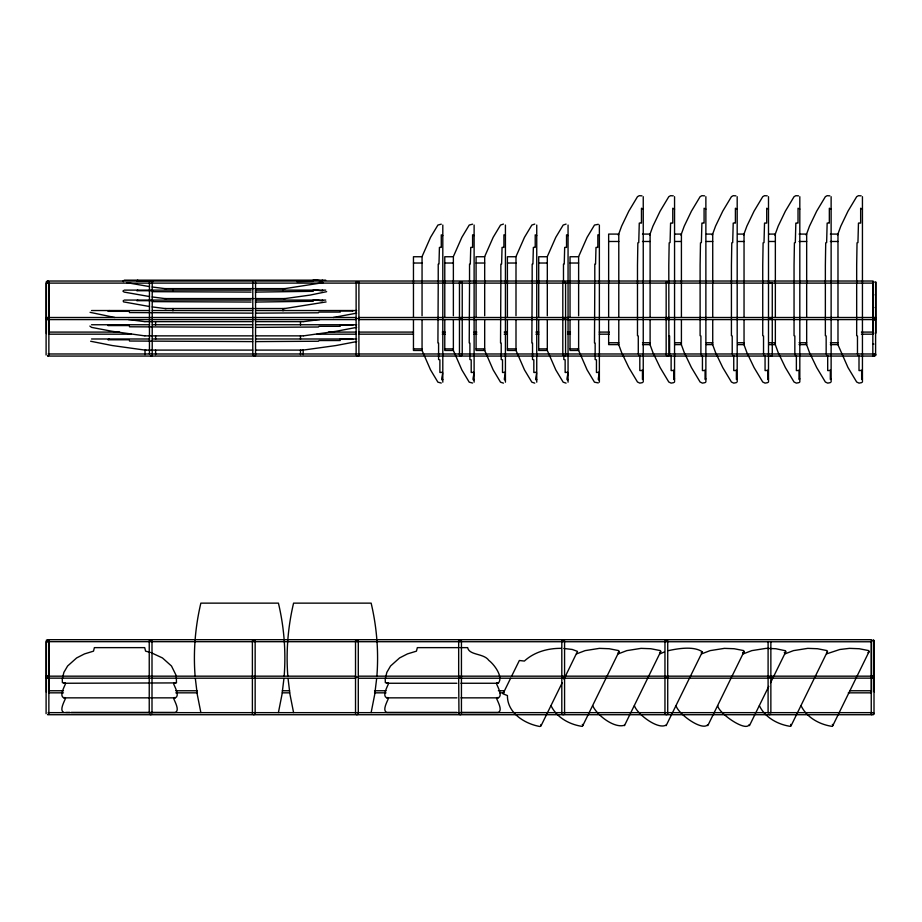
<?xml version="1.0" encoding="UTF-8"?>
<svg xmlns="http://www.w3.org/2000/svg" width="922" height="922" viewBox="0 0 922 922"><rect width="100%" height="100%" fill="white"/><g stroke="black" fill="none" stroke-linecap="round" stroke-linejoin="round"><path stroke-width="1.38" d="M624.54 725.199C614.686 728.749 596.983 715.495 592.731 705.71M284.16 676.16C286.062 651.716 284.08 626.995 278.421 603.138L200.858 603.138C195.199 626.995 193.205 651.716 195.107 676.16M376.879 676.16C378.781 651.716 376.787 626.995 371.14 603.138L293.576 603.138C287.918 626.995 285.924 651.716 287.825 676.16M283.907 678.776L282.005 694.416L278.421 712.568M376.625 678.776L374.724 694.416L371.14 712.568M510.627 678.235L502.974 693.817L507.434 695.545C507.123 712.741 524.445 723.678 539.612 726.455C540.58 726.559 541.79 725.384 540.857 724.554M563.953 679.203L577.483 651.393L572.285 649.468L563.849 648.454M551.056 705.71C556.623 717.489 569.508 724.508 581.92 726.34C582.854 726.167 583.246 724.842 582.301 724.381M582.785 725.66L619.158 651.393L618.593 650.575L609.177 648.731L599.404 648.362L585.124 650.621L576.538 653.894M624.448 725.66L660.832 651.393L660.267 650.575L650.84 648.731L641.078 648.362L626.799 650.621L618.201 653.894M634.405 705.71C637.39 714.527 658.492 730.166 666.157 724.969M666.122 725.66L702.403 651.854C694.012 645.965 678.707 648.385 668.473 650.621M676.068 705.71C678.062 713.847 702.068 731.307 707.716 724.75M707.796 725.66L744.169 651.393L743.605 650.575L734.189 648.731L724.415 648.362L710.136 650.621L701.55 653.894M717.742 705.71C718.526 713.225 746.036 732.379 749.206 724.554M770.538 682.787L785.751 651.854L785.498 650.748L775.851 648.731L766.09 648.362L751.81 650.621L743.213 653.894M759.405 705.71C764.983 717.489 777.857 724.508 790.269 726.34C791.214 726.167 791.595 724.842 790.661 724.381M791.134 725.66L827.507 651.393L826.942 650.575L817.526 648.731L807.753 648.362L793.485 650.621L784.887 653.894M801.08 705.71C806.646 717.489 819.531 724.508 831.944 726.34C832.877 726.167 833.269 724.842 832.324 724.381M832.797 725.66L869.181 651.393L868.616 650.575L859.2 648.731L849.427 648.362L839.781 649.503L826.561 653.894M422.057 256.581L430.551 237.323L437.915 225.049L441.281 224.173M453.37 256.581L461.853 237.323L469.229 225.049L472.594 224.173M484.684 256.581L493.166 237.323L500.542 225.049L503.458 224.092M515.997 256.581L524.48 237.323L531.856 225.049L534.772 224.092M547.311 256.581L555.793 237.323L563.169 225.049L566.085 224.092M578.624 256.581L587.107 237.323L594.483 225.049L598.286 224.323M618.316 235.179L621.601 226.178L628.792 211.184L637.482 196.697L639.269 195.683L641.977 195.844M649.63 235.179L652.914 226.178L660.106 211.184L668.796 196.697L670.582 195.683L673.291 195.844M680.943 235.179L684.228 226.178L691.419 211.184L700.109 196.697L701.896 195.683L704.604 195.844M712.257 235.179L715.541 226.178L722.733 211.184L731.423 196.697L733.209 195.683L735.917 195.844M743.57 235.179L746.855 226.178L754.046 211.184L762.736 196.697L764.522 195.683L767.231 195.844M774.883 235.179L778.168 226.178L785.36 211.184L794.049 196.697L795.836 195.683L798.544 195.844M806.197 235.179L809.481 226.178L816.673 211.184L825.363 196.697L827.149 195.683L829.858 195.844M837.51 235.179L840.795 226.178L847.986 211.184L856.676 196.697L858.463 195.683L861.171 195.844M511.687 676.08L519.351 660.498L524.388 661.062C534.287 651.912 548.152 648.131 561.406 648.362M541.11 725.66L562.19 682.787M749.459 725.66L768.775 686.371M65.508 683.698C64.379 686.925 59.008 695.949 63.814 697.85L175.272 697.85C180.09 695.949 174.719 686.925 173.59 683.698M65.508 698.288C64.379 701.515 59.008 710.539 63.814 712.441M388.45 683.698C387.321 686.925 381.95 695.949 386.756 697.85L456.909 697.85M388.45 698.288C387.321 701.515 381.95 710.539 386.756 712.441L456.909 712.441M619.065 651.854L618.213 652.534M660.74 651.854L659.564 652.615M702.403 651.854L701.239 652.615M744.077 651.854L742.579 652.661M785.751 651.854L784.253 652.661M827.414 651.854L826.561 652.534M869.089 651.854L867.925 652.615M296.884 281.706L313.296 281.348C310.599 277.361 325.12 282.824 322.308 280.161M873.238 714.723L874.298 713.686L873.238 712.648M874.84 356.065L875.9 355.016L874.84 353.979M46.1 318.563L47.16 317.537M46.1 677.232L47.16 676.195M123.318 280.599L123.318 281.706M123.318 290.557L123.029 291.306L124.251 292.113L149.502 296.55M123.318 300.514L123.318 301.632M442.802 379.507C439.575 382.215 444.853 370.114 441.281 372.407A3.884 3.469 0 0 1 439.886 372.476L439.886 359.845L438.584 359.534L438.584 343.157L437.915 342.892L438.227 283.204M474.115 379.507C470.888 382.215 476.167 370.114 472.594 372.407A3.884 3.469 0 0 1 471.2 372.476L471.2 359.845L469.897 359.534L469.897 343.157L469.229 342.892L469.54 283.204M505.429 379.507C502.202 382.215 507.48 370.114 503.908 372.407A3.884 3.469 0 0 1 502.513 372.476L502.513 359.845L501.211 359.534L501.211 343.157L500.542 342.892L500.853 283.204M536.742 379.507C533.515 382.215 538.794 370.114 535.221 372.407A3.884 3.469 0 0 1 533.826 372.476L533.826 359.845L532.524 359.534L532.524 343.157L531.856 342.892L532.167 283.204M568.056 379.507C564.829 382.215 570.107 370.114 566.534 372.407A3.884 3.469 0 0 1 565.14 372.476L565.14 359.845L563.838 359.534L563.838 355.443M599.369 379.507C596.142 382.215 601.421 370.114 597.848 372.407A3.884 3.469 0 0 1 596.453 372.476L596.453 359.845L595.151 359.534L595.151 343.157L594.483 342.892L594.794 283.204M643.245 378.85L642.45 379.449L642.45 370.125L641.458 370.471A4.587 4.091 0 0 1 639.81 370.563L639.81 355.662L638.75 355.466M674.558 378.85L673.763 379.449L673.763 370.125L672.772 370.471A4.587 4.091 0 0 1 671.124 370.563L671.124 355.662L670.063 355.466M705.872 378.85L705.076 379.449L705.076 370.125L704.085 370.471A4.587 4.091 0 0 1 702.437 370.563L702.437 355.662L701.377 355.466M737.185 378.85L736.39 379.449L736.39 370.125L735.399 370.471A4.587 4.091 0 0 1 733.751 370.563L733.751 355.662L732.69 355.466M768.499 378.85L767.703 379.449L767.703 370.125L766.712 370.471A4.587 4.091 0 0 1 765.064 370.563L765.064 355.662L764.004 355.466M799.812 378.85L799.017 379.449L799.017 370.125L798.026 370.471A4.587 4.091 0 0 1 796.378 370.563L796.378 355.662L795.317 355.466M831.125 378.85L830.33 379.449L830.33 370.125L829.339 370.471A4.587 4.091 0 0 1 827.691 370.563L827.691 355.662L826.631 355.466M862.439 378.85L861.644 379.449L861.644 370.125L860.652 370.471A4.587 4.091 0 0 1 859.004 370.563L859.004 355.662L857.944 355.466M65.22 682.729L62.408 682.729L62.258 679.099L63.895 672.345L67.606 666.007L76.63 657.939L84.536 653.894L93.502 651.163L94.39 647.636L144.708 647.636L145.584 651.163L150.182 652.35M388.174 682.729L385.35 682.729L385.212 679.099L386.848 672.345L390.548 666.007L399.572 657.939L407.478 653.894L416.444 651.163L417.332 647.636L458.983 647.636M326.665 291.675L309.999 295.109L283.907 298.728M65.013 697.505L63.814 697.85M387.955 697.505L386.756 697.85M642.45 382.63L639.81 383.126L637.482 382.008L628.792 367.521L621.601 352.527L618.316 343.526M673.763 382.63L671.124 383.126L668.796 382.008L660.106 367.521L652.914 352.527L649.63 343.526M705.076 382.63L702.437 383.126L700.109 382.008L691.419 367.521L684.228 352.527L680.943 343.526M736.39 382.63L733.751 383.126L731.423 382.008L722.733 367.521L715.541 352.527L712.257 343.526M767.703 382.63L765.064 383.126L762.736 382.008L754.046 367.521L746.855 352.527L743.57 343.526M799.017 382.63L796.378 383.126L794.049 382.008L785.36 367.521L778.168 352.527L774.883 343.526M830.33 382.63L827.691 383.126L825.363 382.008L816.673 367.521L809.481 352.527L806.197 343.526M861.644 382.63L859.004 383.126L856.676 382.008L847.986 367.521L837.983 344.816M659.875 653.894L664.047 652.096M137.747 280.161L136.779 280.772L152.971 280.772L153.098 281.706M137.747 290.119L136.779 290.73L152.971 290.73L153.098 291.675L251.072 292.113M109.292 310.53L108.024 311.336L129.322 311.336L129.495 312.57L252.686 313.146M137.747 300.076L136.779 300.687L152.971 300.687L153.098 301.632L251.072 302.07M109.292 324.751L108.024 325.57L129.322 325.57L129.495 326.791L252.686 327.379M109.292 338.985L108.024 339.792L129.322 339.792L129.495 341.025L252.686 341.601M326.1 301.943L283.907 308.686M598.286 382.907L594.483 382.181L587.107 369.895L578.152 349.334M150.505 356.065L152.211 355.662M253.838 356.065L255.555 355.662M357.183 356.065L358.9 355.662M563.872 356.065L565.578 355.662M667.217 356.065L668.923 355.662M770.55 356.065L772.267 355.662M150.298 714.723L152.003 714.331M253.446 714.723L255.152 714.331M356.584 714.723L358.289 714.331M562.869 714.723L564.575 714.331M666.018 714.723L667.724 714.331M769.155 714.723L770.861 714.331M48.105 281.083L46.388 281.475L46.388 333.568M48.105 639.741L46.388 640.133L46.388 692.238M323.115 282.651L283.907 288.77M356.653 313.146L333.257 317.502M356.653 327.379L335.942 331.321L303.442 335.862M356.653 341.601L335.942 345.543L302.07 350.256M441.281 383.045L437.915 382.181L430.551 369.895L421.585 349.334M472.594 383.045L469.229 382.181L461.853 369.895L452.898 349.334M319.842 319.542L303.442 321.64M63.814 683.26L176.471 682.914L176.275 675.688L171.48 666.007L162.456 657.939L151.277 652.741M460.942 683.26L498.226 683.26C503.723 677.255 494.457 664.647 488.833 660.383C483.796 653.11 469.171 655.507 467.65 647.636L460.285 647.636M460.942 697.85L498.226 697.85C503.032 695.949 497.661 686.925 496.532 683.698M503.458 383.126L500.542 382.181L493.166 369.895L484.211 349.334M534.772 383.126L531.856 382.181L524.48 369.895L515.525 349.334M566.085 383.126L563.169 382.181L555.793 369.895L546.838 349.334M642.496 234.084L650.102 234.084L650.102 316.984M675.077 234.084L681.416 234.084L681.416 316.984M706.39 234.084L712.729 234.084L712.729 316.984M737.704 234.084L744.042 234.084L744.042 316.984M769.017 234.084L775.356 234.084L775.356 316.984M799.063 234.084L806.669 234.084L806.669 316.984M830.376 234.084L837.983 234.084L837.983 316.984M608.647 241.483L618.789 241.483M642.496 241.483L650.102 241.483M675.077 241.483L681.416 241.483M706.39 241.483L712.729 241.483M737.704 241.483L744.042 241.483M769.017 241.483L775.356 241.483M799.063 241.483L806.669 241.483M830.376 241.483L837.983 241.483M413.459 263.024L422.057 263.024M444.773 263.024L453.37 263.024M476.086 263.024L484.684 263.024M507.4 263.024L515.997 263.024M538.713 263.024L547.311 263.024M570.027 263.024L578.624 263.024M124.251 280.161L325.743 280.161M873.134 281.026L47.633 281.026L47.633 283.112L873.134 283.112M563.872 282.063L565.578 282.063L565.578 355.016M667.217 282.063L666.157 282.063L666.157 355.016M874.367 282.063L872.834 282.063L872.834 355.016M769.501 282.996L772.267 282.996L772.267 354.094M164.888 288.609L253.723 288.609M255.037 288.609L285.094 288.609M124.251 290.119L251.072 290.119M255.359 290.119L325.743 290.119M255.359 292.113L313.296 291.306C310.599 287.318 325.12 292.781 322.308 290.119M872.834 294.833L873.895 294.833M164.888 298.567L253.723 298.567M255.037 298.567L285.094 298.567M124.251 300.076L251.072 300.076M255.359 300.076L325.743 300.076M255.359 302.07L313.296 301.264C310.599 297.287 325.12 302.739 322.308 300.076M872.834 307.602L873.895 307.602M164.888 308.524L253.723 308.524M255.037 308.524L285.094 308.524M91.532 310.53L149.583 310.53M152.326 310.53L252.686 310.53M255.544 310.53L356.653 310.53M255.544 313.146L318.459 312.788L318.966 312.085L340.287 312.085L339.665 310.887L352.999 310.887L352.135 310.53M355.857 317.502L47.633 317.502L47.633 319.588L355.857 319.588M358.739 317.502L874.367 317.502L874.367 319.588L358.739 319.588M46.1 317.617L48.866 317.617M872.834 317.617L875.612 317.617M356.123 318.539L358.9 318.539M459.467 318.539L462.233 318.539M562.812 318.539L565.578 318.539M666.157 318.539L668.923 318.539M769.501 318.539L772.267 318.539M46.1 319.473L48.866 319.473M872.834 319.473L875.612 319.473M872.834 320.372L873.895 320.372M145.019 321.64L252.732 321.64M255.463 321.64L303.177 321.64M91.532 324.751L149.583 324.751M152.326 324.751L252.686 324.751M255.544 324.751L356.653 324.751M255.544 327.379L318.459 327.01L318.966 326.319L340.287 326.319L339.665 325.12L352.999 325.12L352.135 324.751M49.073 332.093L119.641 332.093M328.497 332.093L355.857 332.093M358.739 332.093L413.471 332.093M442.272 332.093L445.153 332.093M473.966 332.093L476.847 332.093M504.207 332.093L507.088 332.093M535.901 332.093L538.782 332.093M567.583 332.093L570.464 332.093M599.265 332.093L609.35 332.093M861.402 332.093L872.927 332.093M872.834 333.13L873.895 333.13M49.073 334.179L131.166 334.179M316.972 334.179L355.857 334.179M358.739 334.179L413.471 334.179M442.272 334.179L445.153 334.179M473.966 334.179L476.847 334.179M504.207 334.179L507.088 334.179M535.901 334.179L538.782 334.179M567.583 334.179L570.464 334.179M599.265 334.179L609.35 334.179M861.402 334.179L872.927 334.179M145.019 335.862L252.732 335.862M255.463 335.862L303.177 335.862M91.532 338.985L149.583 338.985M152.326 338.985L252.686 338.985M255.544 338.985L356.653 338.985M255.544 341.601L318.459 341.244L318.966 340.541L340.287 340.541L339.665 339.342L352.999 339.342L352.135 338.985M608.647 342.742L618.789 342.742M642.496 342.742L650.102 342.742M675.077 342.742L681.416 342.742M706.39 342.742L712.729 342.742M737.704 342.742L744.042 342.742M769.017 342.742L775.356 342.742M799.063 342.742L806.669 342.742M830.376 342.742L837.983 342.742M872.834 344.079L873.895 344.079M642.496 344.621L650.102 344.621L650.102 319.853M675.077 344.621L681.416 344.621L681.416 319.853M706.39 344.621L712.729 344.621L712.729 319.853M737.704 344.621L744.042 344.621L744.042 319.853M769.017 344.621L775.356 344.621L775.356 319.853M799.063 344.621L806.669 344.621L806.669 319.853M830.376 344.621L837.983 344.621L837.983 319.853M413.459 348.885L422.057 348.885M444.773 348.885L453.37 348.885M476.086 348.885L484.684 348.885M507.4 348.885L515.997 348.885M538.713 348.885L547.311 348.885M570.027 348.885L578.624 348.885M252.732 350.095L145.019 350.095L145.019 354.693M255.463 350.095L303.177 350.095L303.177 354.693M48.105 353.979L874.367 353.979M873.895 354.094L875.612 354.094M47.633 355.662L48.509 355.662M47.633 356.065L874.367 356.065M871.532 639.695L47.633 639.695L47.633 641.77M872.777 640.732L871.244 640.732L871.244 713.686M871.532 641.77L46.1 641.666L46.1 713.686M355.8 676.172L47.633 676.172L47.633 678.246M358.681 676.172L872.777 676.172L872.777 678.246M46.1 676.275L48.866 676.275M871.244 676.275L874.01 676.275M355.523 677.209L358.289 677.209M461.438 677.209L458.672 677.209L458.96 713.686M561.809 677.209L564.575 677.209M664.958 677.209L667.724 677.209M768.095 677.209L770.861 677.209M46.1 678.143L355.8 678.246M358.681 678.246L874.01 678.143M386.756 683.26L456.909 683.26M49.073 690.762L63.468 690.762M175.791 690.762L197.389 690.762M282.351 690.762L289.554 690.762M374.516 690.762L386.041 690.762M498.364 690.762L504.127 690.762M849.727 690.762L871.336 690.762M49.073 692.837L63.468 692.837M175.791 692.837L197.389 692.837M282.351 692.837L289.554 692.837M374.516 692.837L386.041 692.837M499.805 692.837L504.127 692.837M848.286 692.837L871.336 692.837M65.716 712.441L69.888 712.441M71.282 712.441L175.272 712.441C180.09 710.539 174.719 701.515 173.59 698.288M460.942 712.441L498.226 712.441C503.032 710.539 497.661 701.515 496.532 698.288M48.105 712.648L872.777 712.648M150.298 712.752L149.237 712.752L149.237 640.732L152.003 640.732L152.003 712.752M769.155 712.752L768.095 712.752L768.095 641.666M47.633 714.331L48.509 714.331M47.633 714.723L872.777 714.723M498.226 683.26L496.808 682.729M498.226 697.85L497.027 697.505M175.272 683.26L173.866 682.729M175.272 697.85L174.074 697.505M166.087 288.77L152.222 287.007M166.087 298.728L152.222 296.965M166.087 308.686L152.222 306.922M144.742 321.64L128.342 319.542M144.742 335.862L112.254 331.321L91.532 327.379L89.872 326.065M146.125 350.256L112.254 345.543L90.644 341.244M149.502 286.592L126.867 282.651M149.502 306.519L123.882 301.943M114.927 317.502L90.079 312.339M873.895 317.514L875.612 317.917M459.767 355.662L461.473 356.065M872.304 676.183L874.01 676.575M458.96 714.331L460.677 714.723M668.796 335.677L669.591 335.988L669.591 353.921M862.439 209.11L860.652 208.234L860.652 223.112A4.714 3.55 0 0 0 858.463 223.112L857.944 242.601L857.034 242.855L856.676 265.375L856.676 335.677L857.472 335.988L857.472 353.921M831.125 209.11L829.339 208.234L829.339 223.112A4.714 3.55 0 0 0 827.149 223.112L826.631 242.601L825.72 242.855L825.363 265.375L825.363 335.677L826.158 335.988L826.158 353.921M799.812 209.11L798.026 208.234L798.026 223.112A4.714 3.55 0 0 0 795.836 223.112L795.317 242.601L794.418 242.855L794.049 265.375L794.049 335.677L794.845 335.988L794.845 353.921M768.499 209.11L766.712 208.234L766.712 223.112A4.714 3.55 0 0 0 764.522 223.112L764.004 242.601L763.105 242.855L762.736 265.375L762.736 335.677L763.531 335.988L763.531 353.921M737.185 209.11L735.399 208.234L735.399 223.112A4.714 3.55 0 0 0 733.209 223.112L732.69 242.601L731.791 242.855L731.423 265.375L731.423 335.677L732.218 335.988L732.218 353.921M705.872 209.11L704.085 208.234L704.085 223.112A4.714 3.55 0 0 0 701.896 223.112L701.377 242.601L700.478 242.855L700.109 265.375L700.109 335.677L700.904 335.988L700.904 353.921M674.558 209.11L672.772 208.234L672.772 223.112A4.714 3.55 0 0 0 670.582 223.112L670.063 242.601L669.165 242.855L668.796 265.375L668.923 355.016M643.245 209.11L641.458 208.234L641.458 223.112A4.714 3.55 0 0 0 639.269 223.112L638.75 242.601L637.851 242.855L637.482 265.375L637.482 335.677L638.278 335.988L638.278 353.921M599.369 235.571L597.848 234.822L597.848 247.442A3.999 3.008 0 0 0 595.992 247.442L595.554 263.969L594.794 264.188L594.794 281.844M568.056 235.571L566.534 234.822L566.534 247.442A3.999 3.008 0 0 0 564.679 247.442L564.241 263.969L563.48 264.188L563.48 281.844M536.742 235.571L535.221 234.822L535.221 247.442A3.999 3.008 0 0 0 533.365 247.442L532.928 263.969L532.167 264.188L532.167 281.844M505.429 235.571L503.908 234.822L503.908 247.442A3.999 3.008 0 0 0 502.052 247.442L501.614 263.969L500.853 264.188L500.853 281.844M474.115 235.571L472.594 234.822L472.594 247.442A3.999 3.008 0 0 0 470.739 247.442L470.301 263.969L469.54 264.188L469.54 281.844M442.802 235.571L441.281 234.822L441.281 247.442A3.999 3.008 0 0 0 439.425 247.442L438.987 263.969L438.227 264.188L438.227 281.844M873.238 639.707L874.298 640.732L874.298 691.8M293.576 712.568L289.981 694.416L288.079 678.776M200.858 712.568L197.262 694.416L195.372 678.776M875.9 282.063L875.9 333.13M875.612 282.063L875.612 355.016M874.01 640.732L874.01 713.686M873.134 282.697L873.134 333.764M873.134 353.979L873.134 356.065M871.532 641.366L871.532 692.434M871.532 712.648L871.532 714.723M862.439 196.697L862.439 382.008M831.125 196.697L831.125 382.008M799.812 196.697L799.812 382.008M770.861 641.666L770.861 712.752M768.499 196.697L768.499 382.008M737.185 196.697L737.185 382.008M705.872 196.697L705.872 382.008M674.558 196.697L674.558 382.008M667.724 713.686L667.724 640.732L664.958 640.732L664.958 713.686M643.245 196.697L643.245 382.008M618.789 316.984L618.789 234.084L608.647 234.084L608.647 317.272M618.789 319.853L618.789 344.621L608.647 344.621L608.647 319.853M599.369 225.049L599.369 382.181M578.624 315.739L578.624 256.742L570.027 256.742L570.027 317.306M578.624 319.98L578.624 350.475L570.027 350.475L570.027 319.888M568.056 225.049L568.056 382.181M564.575 713.686L564.575 640.732L561.809 640.732L561.809 713.686M562.812 282.063L562.812 355.016M547.311 315.739L547.311 256.742L538.713 256.742L538.713 317.306M547.311 319.98L547.311 350.475L538.713 350.475L538.713 319.888M536.742 225.049L536.742 382.181M515.997 315.739L515.997 256.742L507.4 256.742L507.4 317.306M515.997 319.98L515.997 350.475L507.4 350.475L507.4 319.888M505.429 225.049L505.429 382.181M484.684 315.739L484.684 256.742L476.086 256.742L476.086 317.306M484.684 319.98L484.684 350.475L476.086 350.475L476.086 319.888M474.115 225.049L474.115 382.181M462.233 355.016L462.233 282.063L459.467 282.063L459.467 355.016M461.438 713.686L461.438 640.732L458.672 640.732L458.672 675.803M453.37 315.739L453.37 256.742L444.773 256.742L444.773 317.306M453.37 319.98L453.37 350.475L444.773 350.475L444.773 319.888M442.802 225.049L442.802 382.181M422.057 315.739L422.057 256.742L413.459 256.742L413.459 317.306M422.057 319.98L422.057 350.475L413.459 350.475L413.459 319.888M358.9 355.016L358.9 282.063L356.123 282.063L356.123 355.016M358.289 713.686L358.289 640.732L355.523 640.732L355.523 713.686M300.48 321.64L300.48 325.097M300.48 335.862L300.48 339.319M300.48 350.095L300.48 354.693M283.042 288.609L283.042 290.937M283.042 308.524L283.042 310.852M255.555 282.063L255.555 355.016M255.152 713.686L255.152 640.732L252.386 640.732L252.386 713.686M252.789 282.063L252.789 355.016M172.944 288.609L172.944 290.937M172.944 308.524L172.944 310.852M155.611 321.64L155.611 325.097M155.611 335.862L155.611 339.319M155.611 350.095L155.611 354.693M152.211 282.063L152.211 354.094M149.445 282.063L149.445 354.094M49.166 282.097L49.166 332.946M49.154 640.767L49.154 691.604M48.866 355.016L48.866 282.996L46.1 282.996L46.1 355.016M48.866 641.666L48.866 713.686"/></g></svg>
